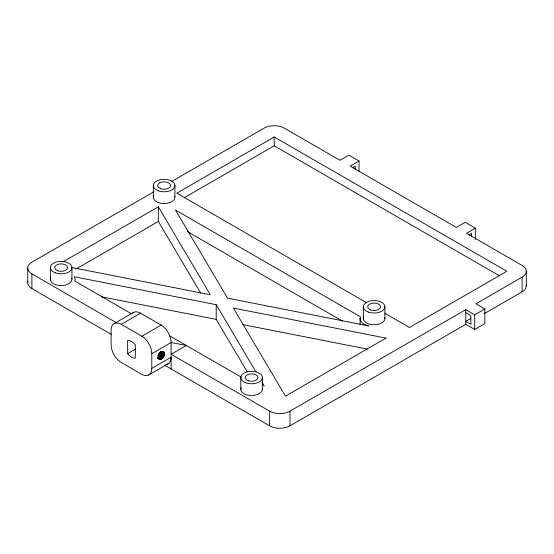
<?xml version="1.0" encoding="UTF-8"?>
<svg xmlns="http://www.w3.org/2000/svg" width="554" height="554" viewBox="0 0 554 554"><rect width="100%" height="100%" fill="white"/><g stroke="black" fill="none" stroke-linecap="round" stroke-linejoin="round"><path stroke-width="0.83" d="M164.49 353.937C164.129 348.618 157.689 353.812 158.396 357.095C158.056 358.833 160.051 360.114 161.449 358.978C162.412 358.403 163.153 357.517 163.693 356.541C165.473 354.151 163.506 352.42 160.743 351.776M27.7 282.727L27.825 266.966A14.383 8.303 0 0 1 31.91 262.174L153.915 191.739M360.1 318.543L360.488 316.833L175.438 210.001L227.542 298.156L368.597 325.911L367.108 325.551A14.023 8.095 0 0 1 360.1 318.543L360.1 324.582M171.892 181.359L264.036 128.161A14.383 8.303 0 0 1 284.375 128.161L339.99 160.272L348.888 155.134L359.054 161.006L359.054 171.366M384.774 313.245L409.461 327.497L506.834 271.273L274.202 136.97L176.83 193.187L366.824 302.879M63.163 261.744L158.347 206.794L210.347 294.77L71.466 267.443M184.323 197.667L274.202 145.778L499.355 275.767M75.905 269.071L158.347 221.468L158.347 206.794M359.054 161.006L350.156 166.138L456.302 227.424L465.201 222.286L475.374 228.158L475.374 239.383M352.337 167.82L355.246 166.138L355.246 169.344M114.089 323.626L133.41 312.47M166.027 364.449A14.383 8.303 60 0 0 171.11 357.219L151.789 368.375A14.383 8.303 60 0 1 141.616 374.248L121.278 362.503A14.383 8.303 60 0 1 111.112 344.886L111.112 330.212A14.383 8.303 60 0 1 121.278 324.339L140.598 313.183L162.267 325.773A14.383 8.303 60 0 1 171.11 342.538L171.11 368.957M121.278 324.339L141.845 336.216L161.172 325.06M127.635 353.681A9.709 5.602 60 0 0 135.308 358.078L135.308 344.962A9.709 5.602 60 0 0 134.172 343.591L133.971 343.383A9.709 5.602 60 0 0 127.635 340.495L127.635 353.681L135.536 349.117M151.789 368.375L151.789 353.694L171.11 342.538L186.366 345.474L171.11 354.283L269.625 411.158A14.383 8.303 0 0 0 279.798 413.596L281.674 413.519A14.383 8.303 0 0 0 289.964 411.158L465.776 309.658L474.674 314.797L484.84 308.924L484.84 323.605L474.674 329.478L465.776 324.339L289.964 425.839A14.383 8.303 0 0 1 269.625 425.839L164.573 365.183M148.811 374.954L168.132 363.798M475.374 228.158L466.475 233.296L522.09 265.401A14.383 8.303 0 0 1 522.09 277.145L522.09 291.826L484.127 313.737M468.649 234.972L471.558 233.296L471.558 236.496M522.09 277.145L475.941 303.786L484.84 308.924M470.858 318.467L465.776 321.403L470.858 324.339L470.858 315.531L465.776 312.594M255.99 371.99L216.212 304.693L74.354 276.785L75.171 279.348L74.783 281.058L131.506 313.799M101.375 296.778L216.212 319.374L247.243 371.879M242.735 324.596L367.35 349.11M187.425 231.6L342.511 321.133M169.351 335.655L241.205 377.136M27.7 268.046A14.383 8.303 0 0 0 31.91 273.918L116.25 322.608M162.592 351.305L164.088 352.171M162.668 351.416L164.164 352.282M162.751 351.582L164.254 352.448M162.08 351.326L164.323 352.628M162.142 351.52L164.386 352.815M162.19 351.721L164.434 353.023M161.477 351.506L164.469 353.237M160.743 351.298L164.49 353.459M160.75 351.534L164.496 353.694M160.722 352.025L164.469 354.186M160.688 352.275L164.434 354.442M160.639 352.538L164.386 354.699M160.584 352.801L164.323 354.962M159.76 352.635L164.254 355.225M159.67 352.898L164.164 355.495M159.594 353.099L164.088 355.689M159.455 353.431L163.949 356.021M159.33 353.687L163.832 356.284M158.451 353.514L163.693 356.541M159.053 354.2L163.548 356.797M158.901 354.449L163.395 357.046M158.735 354.685L163.236 357.282M158.569 354.92L163.063 357.517M158.389 355.142L162.883 357.739M158.202 355.349L162.696 357.946M158.015 355.55L162.509 358.147M157.814 355.744L162.315 358.334M158.368 356.347L162.114 358.507M158.167 356.506L161.907 358.673M157.959 356.658L161.706 358.819M158.451 357.247L161.449 358.978M158.299 357.337L161.29 359.061M158.091 357.434L161.089 359.165M157.89 357.517L160.882 359.241M158.437 358.009L160.681 359.311M158.236 358.057L160.487 359.352M158.042 358.085L160.293 359.387M157.855 358.099L160.106 359.394M158.084 358.452L159.919 359.387M157.925 358.396L159.42 359.262M27.825 281.64A14.383 8.303 0 0 0 31.91 288.599L111.77 334.699M141.845 336.216L142.946 336.929A14.383 8.303 60 0 1 151.789 353.694M262.049 383.984L264.293 386.041L262.104 382.343M158.347 221.468L200.735 293.184M526.3 271.273L526.3 285.954M474.674 314.797L474.674 329.478M465.776 309.658L465.776 324.339M384.898 306.604L384.898 318.737M363.341 306.604L363.341 318.737M289.964 411.158L289.964 425.839M274.202 136.97L274.202 145.778M269.625 411.158L269.625 425.839M262.354 377.35L262.354 389.483M240.796 377.35L240.796 389.483M216.212 304.693L216.212 319.374M174.898 185.355L174.898 197.494A10.789 6.226 0 0 1 171.248 201.968L170.729 202.217A10.789 6.226 0 0 1 164.455 203.519L163.776 203.519A10.789 6.226 0 0 1 154.22 199.772L153.97 199.405A10.789 6.226 0 0 1 153.333 197.494L153.333 185.355M71.93 267.409L71.93 279.541A10.789 6.226 0 0 1 59.797 285.525A10.789 6.226 0 0 1 50.622 277.99M50.366 267.409L50.366 279.541M31.91 273.918L31.91 288.599M132.531 313.121A14.383 8.303 60 0 1 140.598 313.183M526.175 284.867A14.383 8.303 0 0 1 522.09 291.826M384.774 317.567A10.789 6.226 0 0 1 373.444 324.755A10.789 6.226 0 0 1 363.763 316.805M262.312 388.7A10.789 6.226 0 0 1 250.56 395.487A10.789 6.226 0 0 1 241.219 387.551M153.333 197.099A10.789 6.226 0 0 1 153.756 195.562M174.773 196.324A10.789 6.226 0 0 1 174.898 197.099M71.805 278.371A10.789 6.226 0 0 1 71.93 279.154M386 338.106L285.462 396.145L233.407 308.079L386 338.106M248.164 380.723A6.475 3.74 0 0 0 258.046 377.662A6.475 3.74 0 0 0 248.517 374.255A6.475 3.74 0 0 0 248.164 380.723M368.438 312.089A10.789 6.226 0 0 0 384.898 306.992A10.789 6.226 0 0 0 369.019 301.307A10.789 6.226 0 0 0 368.438 312.089M370.709 309.977A6.475 3.74 0 0 0 380.584 306.916A6.475 3.74 0 0 0 371.062 303.509A6.475 3.74 0 0 0 370.709 309.977M245.893 382.842A10.789 6.226 0 0 0 262.354 377.745A10.789 6.226 0 0 0 246.475 372.059A10.789 6.226 0 0 0 245.893 382.842M160.708 188.727A6.475 3.74 0 0 0 170.584 185.673A6.475 3.74 0 0 0 161.062 182.259A6.475 3.74 0 0 0 160.708 188.727M55.469 272.9A10.789 6.226 0 0 0 71.93 267.804A10.789 6.226 0 0 0 56.051 262.118A10.789 6.226 0 0 0 55.469 272.9M158.43 190.846A10.789 6.226 0 0 0 174.898 185.749A10.789 6.226 0 0 0 159.019 180.064A10.789 6.226 0 0 0 158.43 190.846M57.741 270.781A6.475 3.74 0 0 0 67.616 267.721A6.475 3.74 0 0 0 58.094 264.313A6.475 3.74 0 0 0 57.741 270.781"/></g></svg>
